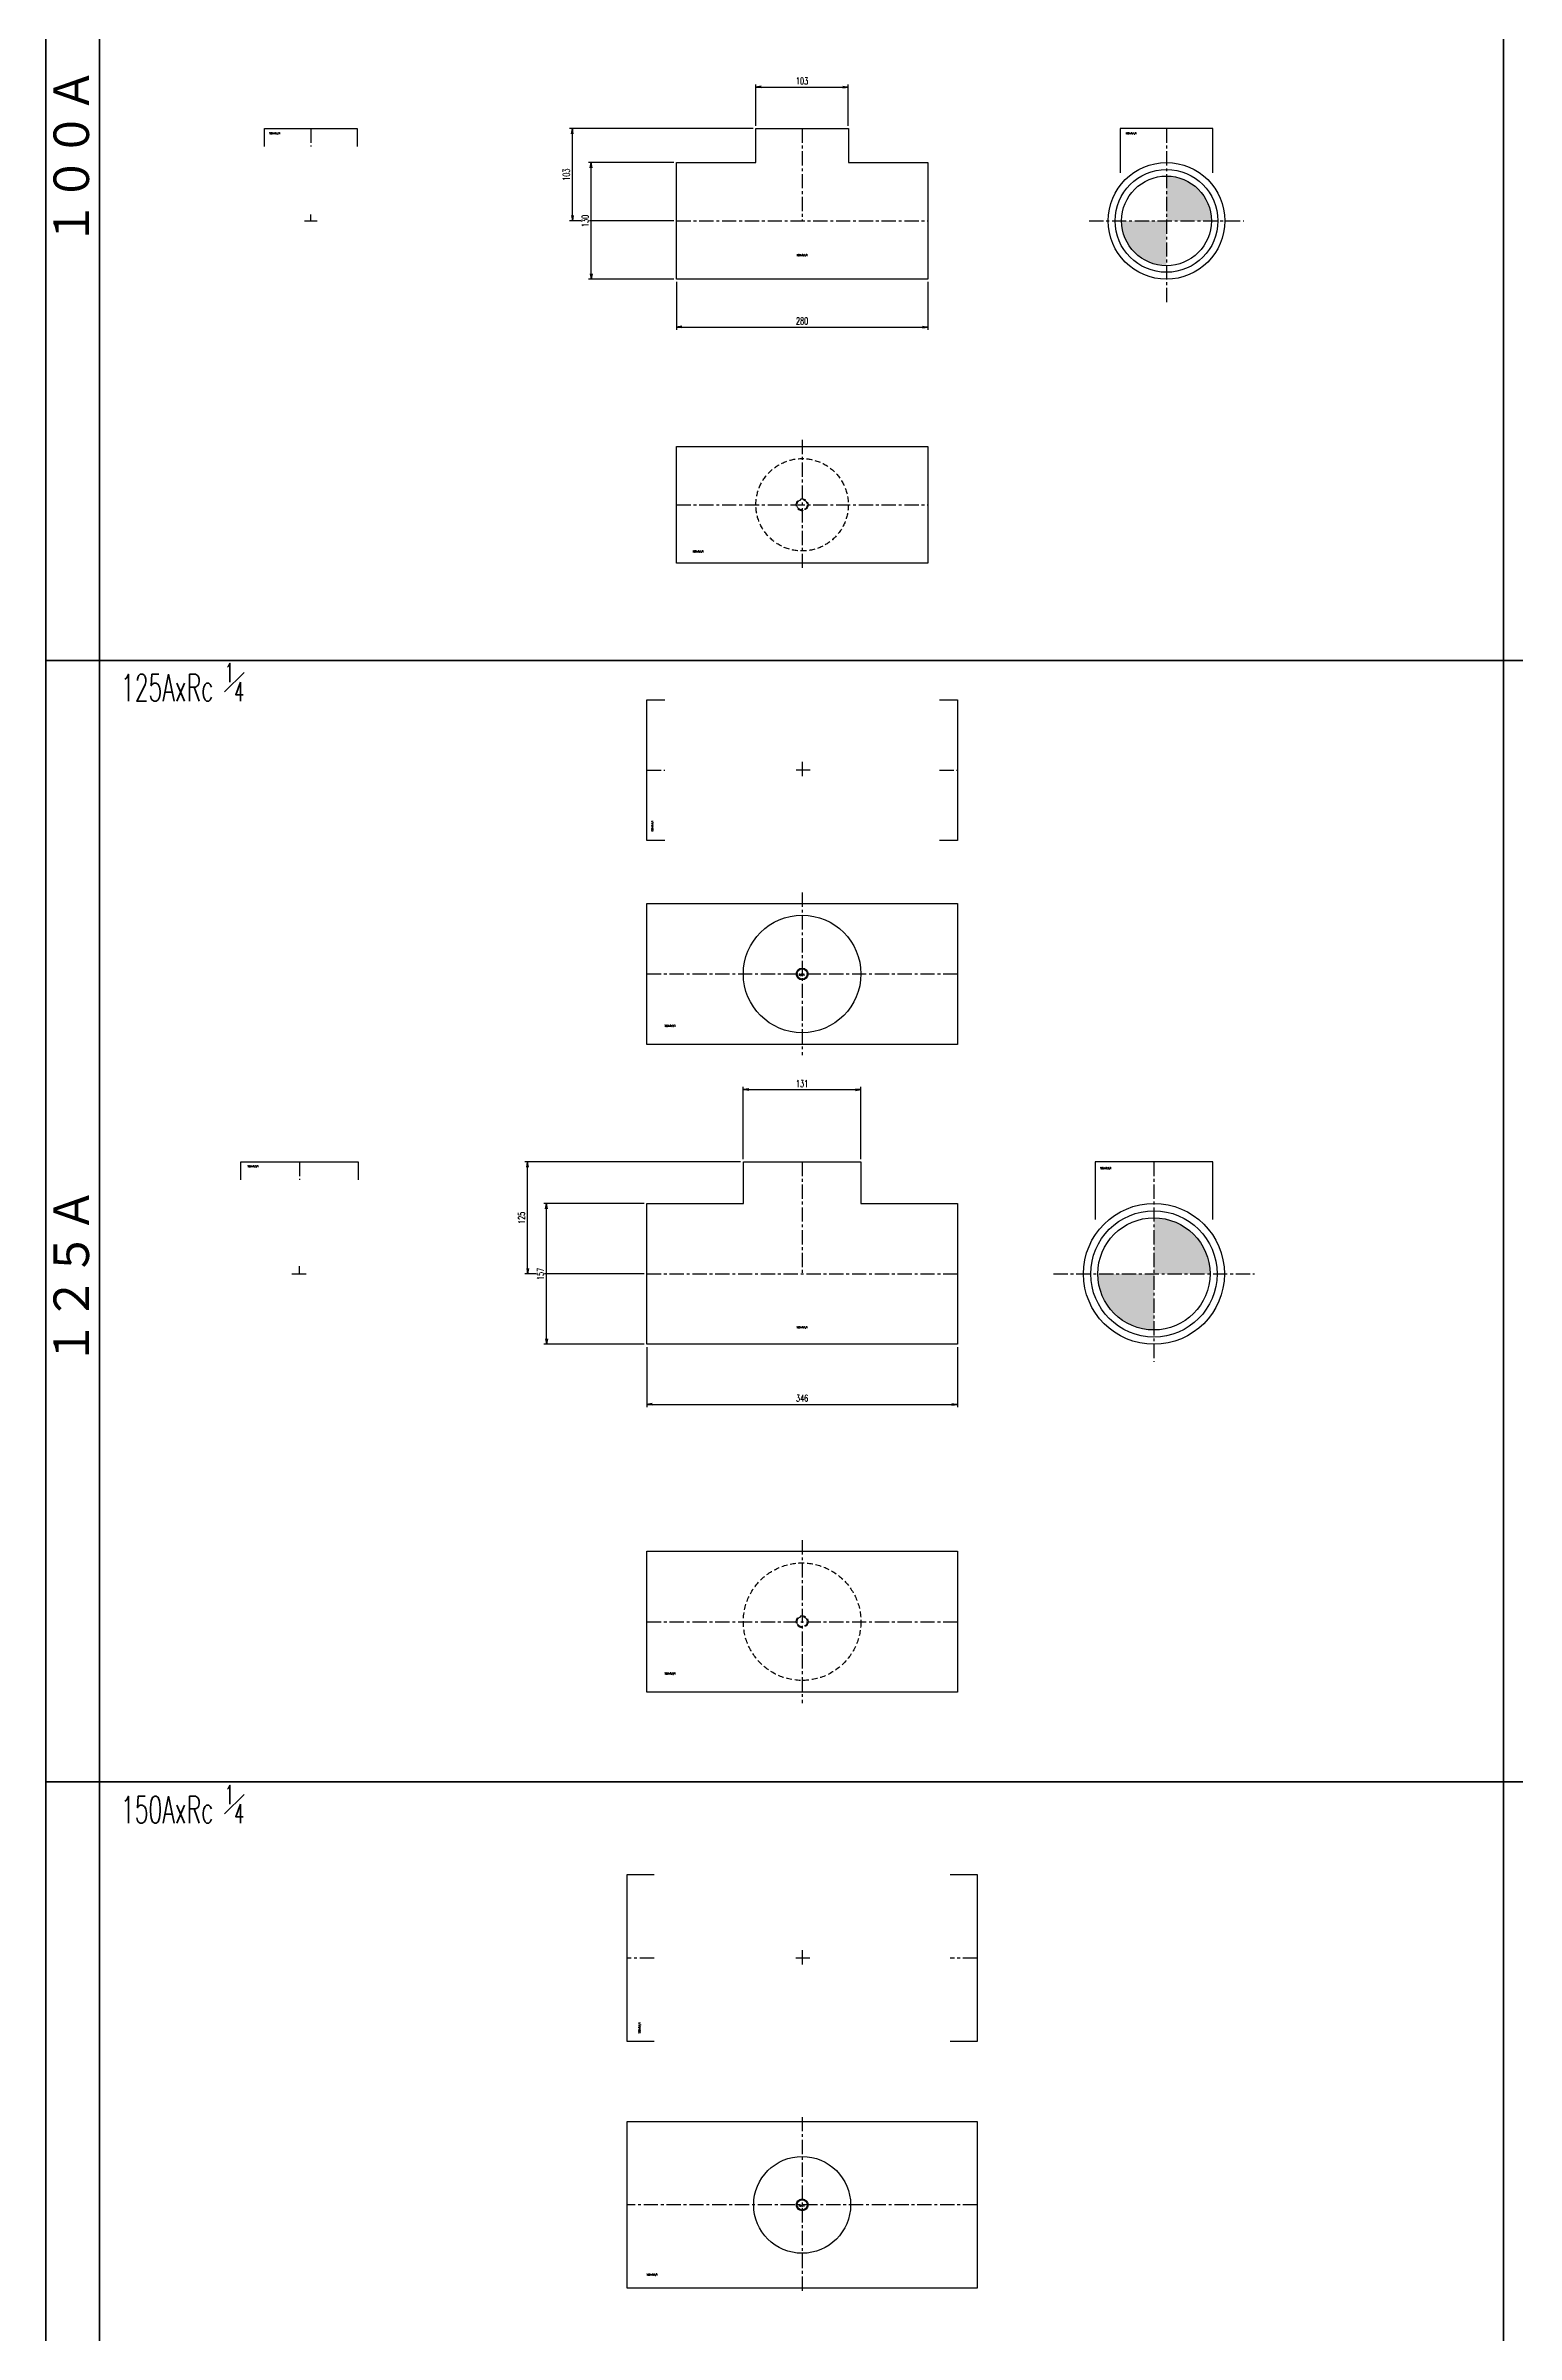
# Model space of a CAD drawing. Header units: millimetres. Extents: x 1711 to 90196, y -23291 to 8516.
# Drawn here: x 53483 to 55121, y -5618 to -3067 of the extents above; entities that cross this region are included whole.
import ezdxf
from ezdxf.enums import TextEntityAlignment as Align

# ---------------------------------------------------------------- set-up
doc = ezdxf.new("R2010")
doc.units = ezdxf.units.MM
doc.header["$PDMODE"] = 35
doc.linetypes.add('CENTER', pattern=[50.8, 31.75, -6.35, 6.35, -6.35])
doc.linetypes.add('HIDDEN', pattern=[9.525, 6.35, -3.175])
doc.layers.add('line', color=153, linetype='Continuous', lineweight=50)
for name, color, linetype in [('寸法', 2, 'Continuous'), ('配管-CVP', 4, 'Continuous'), ('＃配管（PVC)', 21, 'Continuous')]:
    doc.layers.add(name, color=color, linetype=linetype)
doc.styles.add('kpk', font='romans.shx', dxfattribs={"width": 0.7, "bigfont": 'extfont2.shx'})
doc.styles.get("Standard").update_dxf_attribs({"font": 'romans.shx', "bigfont": 'extfont.shx'})
doc.dimstyles.new('KPK-3', dxfattribs={"dimscale": 3, "dimtxt": 2.5, "dimasz": 2, "dimexe": 1, "dimexo": 1, "dimgap": 1, "dimtad": 3, "dimdec": 1, "dimdsep": 46, "dimtxsty": 'kpk', "dimblk": 'OPEN', "dimcen": 2.5, "dimclrd": 2, "dimclre": 2, "dimclrt": 4, "dimadec": 1, "dimazin": 2, "dimtfac": 1, "dimtdec": 1, "dimtmove": 0, "dimatfit": 2, "dimldrblk": 'OPEN', "dimfxl": 0, "dimlwd": -1, "dimlwe": -1, "dimarcsym": 0})

# ---------------------------------------------------------------- blocks, each defined once
blk = doc.blocks.new('_Open')
at = {"color": 0, "linetype": 'ByBlock', "lineweight": -2}
for p, q in [((-1, 0.17), (0, 0)), ((-1, -0.17), (0, 0)), ((0, 0), (-1, 0))]:
    blk.add_line(p, q, dxfattribs=at)
blk = doc.blocks.new('*D2274')
at = {"layer": 'Defpoints', "color": 0, "transparency": 16777216}
for p in [(54069.7, -3159.3), (54274.2, -3159.3), (54185.7, -3262.3)]:
    blk.add_point(p, dxfattribs=at)
at = {"layer": '寸法', "color": 2, "transparency": 16777216}
for p, q in [((54271.2, -3159.3), (54066.7, -3159.3)), ((54069.7, -3256.3), (54069.7, -3165.3)), ((54182.7, -3262.3), (54066.7, -3262.3))]:
    blk.add_line(p, q, dxfattribs=at)
at = {"layer": '寸法', "color": 2, "transparency": 16777216, "xscale": 6, "yscale": 6, "zscale": 6}
for p, rotation in [((54069.7, -3159.3), 90), ((54069.7, -3262.3), 270)]:
    blk.add_blockref('_Open', p, dxfattribs=dict(at, rotation=rotation))
at = {"layer": '寸法', "color": 4, "transparency": 16777216, "insert": (54063, -3210.8), "char_height": 7.5, "attachment_point": 5, "rotation": 90, "style": 'kpk', "bg_fill": 3, "box_fill_scale": 1.1, "bg_fill_color": 256, "bg_fill_true_color": 13158600, "bg_fill_transparency": 0}
blk.add_mtext('103', dxfattribs=at)
blk = doc.blocks.new('*D2275')
at = {"layer": 'Defpoints', "color": 0, "transparency": 16777216}
for p in [(54090.7, -3197.3), (54185.7, -3197.3), (54185.7, -3327.3)]:
    blk.add_point(p, dxfattribs=at)
at = {"layer": '寸法', "color": 2, "transparency": 16777216}
for p, q in [((54182.7, -3197.3), (54087.7, -3197.3)), ((54090.7, -3321.3), (54090.7, -3203.3)), ((54182.7, -3327.3), (54087.7, -3327.3))]:
    blk.add_line(p, q, dxfattribs=at)
at = {"layer": '寸法', "color": 2, "transparency": 16777216, "xscale": 6, "yscale": 6, "zscale": 6}
for p, rotation in [((54090.7, -3197.3), 90), ((54090.7, -3327.3), 270)]:
    blk.add_blockref('_Open', p, dxfattribs=dict(at, rotation=rotation))
at = {"layer": '寸法', "color": 4, "transparency": 16777216, "insert": (54084, -3262.3), "char_height": 7.5, "attachment_point": 5, "rotation": 90, "style": 'kpk', "bg_fill": 3, "box_fill_scale": 1.1, "bg_fill_color": 256, "bg_fill_true_color": 13158600, "bg_fill_transparency": 0}
blk.add_mtext('130', dxfattribs=at)
blk = doc.blocks.new('*D2276')
at = {"layer": 'Defpoints', "color": 0, "transparency": 16777216}
for p in [(54185.7, -3327.3), (54465.7, -3327.3), (54465.7, -3380.6)]:
    blk.add_point(p, dxfattribs=at)
at = {"layer": '寸法', "color": 2, "transparency": 16777216}
for p, q in [((54185.7, -3330.3), (54185.7, -3383.6)), ((54465.7, -3330.3), (54465.7, -3383.6)), ((54191.7, -3380.6), (54459.7, -3380.6))]:
    blk.add_line(p, q, dxfattribs=at)
at = {"layer": '寸法', "color": 2, "transparency": 16777216, "xscale": 6, "yscale": 6, "zscale": 6, "rotation": 180}
blk.add_blockref('_Open', (54185.7, -3380.6), dxfattribs=at)
at = {"layer": '寸法', "color": 2, "transparency": 16777216, "xscale": 6, "yscale": 6, "zscale": 6}
blk.add_blockref('_Open', (54465.7, -3380.6), dxfattribs=at)
at = {"layer": '寸法', "color": 4, "transparency": 16777216, "insert": (54325.7, -3373.9), "char_height": 7.5, "attachment_point": 5, "style": 'kpk', "bg_fill": 3, "box_fill_scale": 1.1, "bg_fill_color": 256, "bg_fill_true_color": 13158600, "bg_fill_transparency": 0}
blk.add_mtext('280', dxfattribs=at)
blk = doc.blocks.new('*D2277')
at = {"layer": 'Defpoints', "color": 0, "transparency": 16777216}
for p in [(54377.2, -3113.1), (54274.2, -3159.3), (54377.2, -3159.3)]:
    blk.add_point(p, dxfattribs=at)
at = {"layer": '寸法', "color": 2, "transparency": 16777216}
for p, q in [((54274.2, -3156.3), (54274.2, -3110.1)), ((54377.2, -3156.3), (54377.2, -3110.1)), ((54280.2, -3113.1), (54371.2, -3113.1))]:
    blk.add_line(p, q, dxfattribs=at)
at = {"layer": '寸法', "color": 2, "transparency": 16777216, "xscale": 6, "yscale": 6, "zscale": 6, "rotation": 180}
blk.add_blockref('_Open', (54274.2, -3113.1), dxfattribs=at)
at = {"layer": '寸法', "color": 2, "transparency": 16777216, "xscale": 6, "yscale": 6, "zscale": 6}
blk.add_blockref('_Open', (54377.2, -3113.1), dxfattribs=at)
at = {"layer": '寸法', "color": 4, "transparency": 16777216, "insert": (54325.7, -3106.3), "char_height": 7.5, "attachment_point": 5, "style": 'kpk', "bg_fill": 3, "box_fill_scale": 1.1, "bg_fill_color": 256, "bg_fill_true_color": 13158600, "bg_fill_transparency": 0}
blk.add_mtext('103', dxfattribs=at)
blk = doc.blocks.new('*D2278')
at = {"layer": 'Defpoints', "color": 0, "transparency": 16777216}
for p in [(54019.9, -4311.2), (54260.2, -4311.2), (54152.7, -4436.2)]:
    blk.add_point(p, dxfattribs=at)
at = {"layer": '寸法', "color": 2, "transparency": 16777216}
for p, q in [((54257.2, -4311.2), (54016.9, -4311.2)), ((54019.9, -4430.2), (54019.9, -4317.2)), ((54149.7, -4436.2), (54016.9, -4436.2))]:
    blk.add_line(p, q, dxfattribs=at)
at = {"layer": '寸法', "color": 2, "transparency": 16777216, "xscale": 6, "yscale": 6, "zscale": 6}
for p, rotation in [((54019.9, -4311.2), 90), ((54019.9, -4436.2), 270)]:
    blk.add_blockref('_Open', p, dxfattribs=dict(at, rotation=rotation))
at = {"layer": '寸法', "color": 4, "transparency": 16777216, "insert": (54013.1, -4373.7), "char_height": 7.5, "attachment_point": 5, "rotation": 90, "style": 'kpk', "bg_fill": 3, "box_fill_scale": 1.1, "bg_fill_color": 256, "bg_fill_true_color": 13158600, "bg_fill_transparency": 0}
blk.add_mtext('125', dxfattribs=at)
blk = doc.blocks.new('*D2279')
at = {"layer": 'Defpoints', "color": 0, "transparency": 16777216}
for p in [(54040.9, -4357.7), (54152.7, -4357.7), (54152.7, -4514.7)]:
    blk.add_point(p, dxfattribs=at)
at = {"layer": '寸法', "color": 2, "transparency": 16777216}
for p, q in [((54149.7, -4357.7), (54037.9, -4357.7)), ((54040.9, -4508.7), (54040.9, -4363.7)), ((54149.7, -4514.7), (54037.9, -4514.7))]:
    blk.add_line(p, q, dxfattribs=at)
at = {"layer": '寸法', "color": 2, "transparency": 16777216, "xscale": 6, "yscale": 6, "zscale": 6}
for p, rotation in [((54040.9, -4357.7), 90), ((54040.9, -4514.7), 270)]:
    blk.add_blockref('_Open', p, dxfattribs=dict(at, rotation=rotation))
at = {"layer": '寸法', "color": 4, "transparency": 16777216, "insert": (54034.1, -4436.2), "char_height": 7.5, "attachment_point": 5, "rotation": 90, "style": 'kpk', "bg_fill": 3, "box_fill_scale": 1.1, "bg_fill_color": 256, "bg_fill_true_color": 13158600, "bg_fill_transparency": 0}
blk.add_mtext('157', dxfattribs=at)
blk = doc.blocks.new('*D2280')
at = {"layer": 'Defpoints', "color": 0, "transparency": 16777216}
for p in [(54391.2, -4230.8), (54260.2, -4311.2), (54391.2, -4311.2)]:
    blk.add_point(p, dxfattribs=at)
at = {"layer": '寸法', "color": 2, "transparency": 16777216}
for p, q in [((54260.2, -4308.2), (54260.2, -4227.8)), ((54266.2, -4230.8), (54385.2, -4230.8)), ((54391.2, -4308.2), (54391.2, -4227.8))]:
    blk.add_line(p, q, dxfattribs=at)
at = {"layer": '寸法', "color": 2, "transparency": 16777216, "xscale": 6, "yscale": 6, "zscale": 6, "rotation": 180}
blk.add_blockref('_Open', (54260.2, -4230.8), dxfattribs=at)
at = {"layer": '寸法', "color": 2, "transparency": 16777216, "xscale": 6, "yscale": 6, "zscale": 6}
blk.add_blockref('_Open', (54391.2, -4230.8), dxfattribs=at)
at = {"layer": '寸法', "color": 4, "transparency": 16777216, "insert": (54325.7, -4224.1), "char_height": 7.5, "attachment_point": 5, "style": 'kpk', "bg_fill": 3, "box_fill_scale": 1.1, "bg_fill_color": 256, "bg_fill_true_color": 13158600, "bg_fill_transparency": 0}
blk.add_mtext('131', dxfattribs=at)
blk = doc.blocks.new('*D2281')
at = {"layer": 'Defpoints', "color": 0, "transparency": 16777216}
for p in [(54152.7, -4514.7), (54498.7, -4514.7), (54498.7, -4581.6)]:
    blk.add_point(p, dxfattribs=at)
at = {"layer": '寸法', "color": 2, "transparency": 16777216}
for p, q in [((54152.7, -4517.7), (54152.7, -4584.6)), ((54498.7, -4517.7), (54498.7, -4584.6)), ((54158.7, -4581.6), (54492.7, -4581.6))]:
    blk.add_line(p, q, dxfattribs=at)
at = {"layer": '寸法', "color": 2, "transparency": 16777216, "xscale": 6, "yscale": 6, "zscale": 6, "rotation": 180}
blk.add_blockref('_Open', (54152.7, -4581.6), dxfattribs=at)
at = {"layer": '寸法', "color": 2, "transparency": 16777216, "xscale": 6, "yscale": 6, "zscale": 6}
blk.add_blockref('_Open', (54498.7, -4581.6), dxfattribs=at)
at = {"layer": '寸法', "color": 4, "transparency": 16777216, "insert": (54325.7, -4574.8), "char_height": 7.5, "attachment_point": 5, "style": 'kpk', "bg_fill": 3, "box_fill_scale": 1.1, "bg_fill_color": 256, "bg_fill_true_color": 13158600, "bg_fill_transparency": 0}
blk.add_mtext('346', dxfattribs=at)
blk = doc.blocks.new('A$Cb0ec0105')
at = {"layer": 'line'}
for p, q in [((0, 0), (0, -9662.3)), ((60, 0), (60, -9662.3)), ((1624.4, -9662.3), (1624.4, -100))]:
    blk.add_line(p, q, dxfattribs=at)
for points in [[(0, -5360), (2414, -5360), (3514, -5360), (4614, -5360), (5714, -5360), (6814, -5360), (7914, -5360), (7974, -5360), (9074, -5360), (10174, -5360), (11274, -5360), (12374, -5360), (13681.8, -5360)], [(0, -6610), (2414, -6610), (3514, -6610), (4614, -6610), (5714, -6610), (6814, -6610), (7914, -6610), (7974, -6610), (9074, -6610), (10174, -6610), (11274, -6610), (12374, -6610), (13681.8, -6610)]]:
    blk.add_lwpolyline(points, dxfattribs=at)
at = {"layer": 'line', "char_height": 45, "attachment_point": 5, "rotation": 90}
for s, insert in [('１００Ａ', (30, -4798.4)), ('１２５Ａ', (30, -6046.7))]:
    blk.add_mtext(s, dxfattribs=dict(at, insert=insert))
at = {"layer": 'line', "char_height": 30, "attachment_point": 4}
for s, insert in [('{\\W0.6;125AxRc \\H0.7x;\\S1#4;}', (83.6, -5384.2)), ('{\\W0.6;150AxRc \\H0.7x;\\S1#4;}', (83.6, -6635))]:
    blk.add_mtext(s, dxfattribs=dict(at, insert=insert))
blk = doc.blocks.new('100AxRc1／4-ねじ付BT『Ｔ型』-正面')
at = {"layer": '＃配管（PVC)', "color": 2, "linetype": 'CENTER', "ltscale": 0.5}
for p, q in [((0, 103), (0, 0)), ((-140, 0), (140, 0))]:
    blk.add_line(p, q, dxfattribs=at)
at = {"layer": '＃配管（PVC)', "color": 0, "linetype": 'ByBlock'}
blk.add_lwpolyline([(-140, 65), (-51.5, 65), (-51.5, 103), (51.5, 103), (51.5, 65), (140, 65), (140, -65), (-140, -65)], close=True, dxfattribs=at)
at = {"layer": 'Defpoints', "color": 6, "style": 'kpk', "width": 0.6}
blk.add_text('100AxRc1/4', height=2, dxfattribs=at).set_placement((0, -37.2), align=Align.TOP_CENTER)
blk = doc.blocks.new('100AxRc1／4-ねじ付BT『Ｔ型-下面')
at = {"layer": '＃配管（PVC)', "color": 2, "linetype": 'CENTER', "ltscale": 0.5}
blk.add_line((0, 72.5), (0, -72.5), dxfattribs=at)
at = {"layer": '＃配管（PVC)', "color": 0, "linetype": 'ByBlock'}
blk.add_lwpolyline([(140, 65), (140, -65), (-140, -65), (-140, 65)], close=True, dxfattribs=at)
at = {"layer": '＃配管（PVC)', "color": 2, "linetype": 'CENTER', "ltscale": 0.5}
blk.add_lwpolyline([(-140, 0), (140, 0)], dxfattribs=at)
at = {"layer": '＃配管（PVC)', "color": 252, "linetype": 'HIDDEN'}
for radius in [51.5, 5.72]:
    blk.add_circle((0, 0), radius, dxfattribs=at)
at = {"layer": '＃配管（PVC)', "color": 42, "linetype": 'HIDDEN'}
blk.add_circle((0, 0), 6.58, dxfattribs=at)
at = {"layer": 'Defpoints', "color": 6, "style": 'kpk', "width": 0.6}
blk.add_text('100AxRc1/4', height=2, dxfattribs=at).set_placement((-115.9, -51), align=Align.TOP_CENTER)
blk = doc.blocks.new('100AxRc1／4-ねじ付BT『Ｔ型』-側面')
at = {"layer": '＃配管（PVC)'}
h = blk.add_hatch(color=252, dxfattribs=at)
h.dxf.hatch_style = 1
h.paths.add_polyline_path([(50, 0, 0.414214), (0, 50), (0, 0)])
h.paths.add_polyline_path([(0, 0), (-50, 0, 0.414214), (0, -50)])
at = {"layer": '＃配管（PVC)', "color": 2, "linetype": 'CENTER', "ltscale": 0.5}
for p, q in [((0, 103), (0, -90.5)), ((-86.1, 0), (86.1, 0))]:
    blk.add_line(p, q, dxfattribs=at)
at = {"layer": '＃配管（PVC)', "color": 0, "linetype": 'ByBlock'}
blk.add_lwpolyline([(51.5, 53.5), (51.5, 103), (-51.5, 103), (-51.5, 53.5)], dxfattribs=at)
for radius in [65, 57.3, 50]:
    blk.add_circle((0, 0), radius, dxfattribs=at)
at = {"layer": 'Defpoints', "color": 6, "style": 'kpk', "width": 0.6}
blk.add_text('100AxRc1/4', height=2, dxfattribs=at).set_placement((-39.4, 98.5), align=Align.TOP_CENTER)
blk = doc.blocks.new('100AxRc1／4-ねじ付BT『Ｔ型』-半(側面)')
at = {"layer": '＃配管（PVC)', "color": 2, "linetype": 'CENTER', "ltscale": 0.5}
for p, q in [((0, 103), (0, 83)), ((-7, 0), (7, 0)), ((0, 0), (0, 7))]:
    blk.add_line(p, q, dxfattribs=at)
at = {"layer": '＃配管（PVC)', "color": 0, "linetype": 'ByBlock'}
blk.add_lwpolyline([(-51.5, 83), (-51.5, 103), (51.5, 103), (51.5, 83)], dxfattribs=at)
at = {"layer": 'Defpoints', "color": 6, "style": 'kpk', "width": 0.6}
blk.add_text('100AxRc1/4', height=2, dxfattribs=at).set_placement((-40.3, 98.7), align=Align.TOP_CENTER)
blk = doc.blocks.new('125AxRc1／4-ねじ付BT『Ｔ型』-正面')
at = {"layer": '＃配管（PVC)', "color": 2, "linetype": 'CENTER', "ltscale": 0.5}
for p, q in [((0, 125), (0, 0)), ((-173, 0), (173, 0))]:
    blk.add_line(p, q, dxfattribs=at)
at = {"layer": '＃配管（PVC)', "color": 0, "linetype": 'ByBlock'}
blk.add_lwpolyline([(-173, 78.5), (-65.5, 78.5), (-65.5, 125), (65.5, 125), (65.5, 78.5), (173, 78.5), (173, -78.5), (-173, -78.5)], close=True, dxfattribs=at)
at = {"layer": 'Defpoints', "color": 6, "style": 'kpk', "width": 0.6}
blk.add_text('125AxRc1/4', height=2, dxfattribs=at).set_placement((0, -58.5), align=Align.TOP_CENTER)
blk = doc.blocks.new('125AxRc1／4-ねじ付BT『Ｔ型』-上面')
at = {"layer": '＃配管（PVC)', "color": 2, "linetype": 'CENTER', "ltscale": 0.5}
blk.add_line((0, 90.7), (0, -90.7), dxfattribs=at)
at = {"layer": '＃配管（PVC)', "color": 0, "linetype": 'ByBlock'}
blk.add_lwpolyline([(173, 78.5), (173, -78.5), (-173, -78.5), (-173, 78.5)], close=True, dxfattribs=at)
at = {"layer": '＃配管（PVC)', "color": 2, "linetype": 'CENTER', "ltscale": 0.5}
blk.add_lwpolyline([(-173, 0), (173, 0)], dxfattribs=at)
at = {"layer": '＃配管（PVC)', "color": 0, "linetype": 'ByBlock'}
for radius in [65.5, 5.72]:
    blk.add_circle((0, 0), radius, dxfattribs=at)
at = {"layer": '＃配管（PVC)', "color": 42, "linetype": 'ByBlock'}
blk.add_circle((0, 0), 6.58, dxfattribs=at)
at = {"layer": 'Defpoints', "color": 6, "style": 'kpk', "width": 0.6}
for s, p in [('Rc1/4 ', (0, 0)), ('125AxRc1/4', (-147.2, -56.8))]:
    blk.add_text(s, height=2, dxfattribs=at).set_placement(p, align=Align.TOP_CENTER)
blk = doc.blocks.new('125AxRc1／4-ねじ付BT『Ｔ型』-下面')
at = {"layer": '＃配管（PVC)', "color": 2, "linetype": 'CENTER', "ltscale": 0.5}
blk.add_line((0, 90.7), (0, -90.7), dxfattribs=at)
at = {"layer": '＃配管（PVC)', "color": 0, "linetype": 'ByBlock'}
blk.add_lwpolyline([(173, 78.5), (173, -78.5), (-173, -78.5), (-173, 78.5)], close=True, dxfattribs=at)
at = {"layer": '＃配管（PVC)', "color": 2, "linetype": 'CENTER', "ltscale": 0.5}
blk.add_lwpolyline([(-173, 0), (173, 0)], dxfattribs=at)
at = {"layer": '＃配管（PVC)', "color": 252, "linetype": 'HIDDEN'}
for radius in [65.5, 5.72]:
    blk.add_circle((0, 0), radius, dxfattribs=at)
at = {"layer": '＃配管（PVC)', "color": 42, "linetype": 'HIDDEN'}
blk.add_circle((0, 0), 6.58, dxfattribs=at)
at = {"layer": 'Defpoints', "color": 6, "style": 'kpk', "width": 0.6}
blk.add_text('125AxRc1/4', height=2, dxfattribs=at).set_placement((-147.2, -56.8), align=Align.TOP_CENTER)
blk = doc.blocks.new('125AxRc1／4-ねじ付BT『Ｔ型』-側面')
at = {"layer": '＃配管（PVC)'}
h = blk.add_hatch(color=252, dxfattribs=at)
h.dxf.hatch_style = 1
h.paths.add_polyline_path([(0, 62.5), (0, 0), (62.5, 0, 0.414214)])
h.paths.add_polyline_path([(0, 0), (-62.5, 0, 0.414214), (0, -62.5)])
at = {"layer": '＃配管（PVC)', "color": 2, "linetype": 'CENTER', "ltscale": 0.5}
for p, q in [((0, 125), (0, -98)), ((-111.9, 0), (111.9, 0))]:
    blk.add_line(p, q, dxfattribs=at)
at = {"layer": '＃配管（PVC)', "color": 0, "linetype": 'ByBlock'}
blk.add_lwpolyline([(65.5, 60.8), (65.5, 125), (-65.5, 125), (-65.5, 60.8)], dxfattribs=at)
for radius in [78.5, 70.4, 62.5]:
    blk.add_circle((0, 0), radius, dxfattribs=at)
at = {"layer": 'Defpoints', "color": 6, "style": 'kpk', "width": 0.6}
blk.add_text('125AxRc1/4', height=2, dxfattribs=at).set_placement((-53.7, 118.8), align=Align.TOP_CENTER)
blk = doc.blocks.new('125AxRc1／4-ねじ付BT『Ｔ型』-半(側面)')
at = {"layer": '＃配管（PVC)', "color": 2, "linetype": 'CENTER', "ltscale": 0.5}
for p, q in [((0, 125), (0, 105)), ((-8.6, 0), (8.7, 0)), ((0, 0), (0, 8.7))]:
    blk.add_line(p, q, dxfattribs=at)
at = {"layer": '＃配管（PVC)', "color": 0, "linetype": 'ByBlock'}
blk.add_lwpolyline([(-65.5, 105), (-65.5, 125), (65.5, 125), (65.5, 105)], dxfattribs=at)
at = {"layer": 'Defpoints', "color": 6, "style": 'kpk', "width": 0.6}
blk.add_text('125AxRc1/4', height=2, dxfattribs=at).set_placement((-51.8, 121), align=Align.TOP_CENTER)
blk = doc.blocks.new('125AxRc1／4-ねじ付BT『Ｔ型』-半(上下)')
at = {"layer": '＃配管（PVC)', "color": 2, "linetype": 'CENTER', "ltscale": 0.5}
for p, q in [((9.1, 0), (-9.1, 0)), ((0, 9.1), (0, -9.1))]:
    blk.add_line(p, q, dxfattribs=at)
at = {"layer": '＃配管（PVC)', "color": 0, "linetype": 'ByBlock'}
for points in [[(-153, -78.5), (-173, -78.5), (-173, 78.5), (-153, 78.5)], [(153, 78.5), (173, 78.5), (173, -78.5), (153, -78.5)]]:
    blk.add_lwpolyline(points, dxfattribs=at)
at = {"layer": '＃配管（PVC)', "color": 2, "linetype": 'CENTER', "ltscale": 0.5}
for points in [[(153, 0), (173, 0)], [(-173, 0), (-153, 0)]]:
    blk.add_lwpolyline(points, dxfattribs=at)
at = {"layer": 'Defpoints', "color": 6, "style": 'kpk', "width": 0.6}
blk.add_text('125AxRc1/4', height=2, rotation=90, dxfattribs=at).set_placement((-167.8, -62.5), align=Align.TOP_CENTER)
blk = doc.blocks.new('150AxRc1／4-ねじ付BT『Ｔ型』-上面')
at = {"layer": '＃配管（PVC)', "color": 2, "linetype": 'CENTER', "ltscale": 0.5}
for p, q in [((0, 97.9), (0, -97.9)), ((195, 0), (-195, 0))]:
    blk.add_line(p, q, dxfattribs=at)
at = {"layer": '＃配管（PVC)', "color": 0, "linetype": 'ByBlock'}
blk.add_lwpolyline([(195, 93), (195, -93), (-195, -93), (-195, 93)], close=True, dxfattribs=at)
for radius in [54, 5.72]:
    blk.add_circle((0, 0), radius, dxfattribs=at)
at = {"layer": '＃配管（PVC)', "color": 42, "linetype": 'ByBlock'}
blk.add_circle((0, 0), 6.58, dxfattribs=at)
at = {"layer": 'Defpoints', "color": 6, "style": 'kpk', "width": 0.6}
for s, p in [('Rc1/4 ', (0, 0)), ('150AxRc1/4', (-167.1, -76.7))]:
    blk.add_text(s, height=2, dxfattribs=at).set_placement(p, align=Align.TOP_CENTER)
blk = doc.blocks.new('150AxRc1／4-ねじ付BT『Ｔ型』-半(上下)')
at = {"layer": '＃配管（PVC)', "color": 2, "linetype": 'CENTER', "ltscale": 0.5}
for p, q in [((8.7, 0), (-8.7, 0)), ((0, 8.7), (0, -8.7)), ((195, 0), (165, 0)), ((-165, 0), (-195, 0))]:
    blk.add_line(p, q, dxfattribs=at)
at = {"layer": '＃配管（PVC)', "color": 0, "linetype": 'ByBlock'}
for points in [[(-165, -93), (-195, -93), (-195, 93), (-165, 93)], [(165, 93), (195, 93), (195, -93), (165, -93)]]:
    blk.add_lwpolyline(points, dxfattribs=at)
at = {"layer": 'Defpoints', "color": 6, "style": 'kpk', "width": 0.6}
blk.add_text('150AxRc1/4', height=2, rotation=90, dxfattribs=at).set_placement((-182.2, -78), align=Align.TOP_CENTER)

msp = doc.modelspace()

# ---------------------------------------------------------------- block references
at = {"layer": '配管-CVP'}
for name, p in [('100AxRc1／4-ねじ付BT『Ｔ型』-半(側面)', (53778.2996, -3262.2968)), ('100AxRc1／4-ねじ付BT『Ｔ型』-側面', (54731.7377, -3262.2968)), ('100AxRc1／4-ねじ付BT『Ｔ型-下面', (54325.7327, -3578.798)), ('125AxRc1／4-ねじ付BT『Ｔ型』-半(上下)', (54325.7327, -3874.6159)), ('125AxRc1／4-ねじ付BT『Ｔ型』-上面', (54325.7327, -4101.8264)), ('125AxRc1／4-ねじ付BT『Ｔ型』-半(側面)', (53765.6708, -4436.1858)), ('125AxRc1／4-ねじ付BT『Ｔ型』-側面', (54717.7377, -4436.1858)), ('125AxRc1／4-ねじ付BT『Ｔ型』-下面', (54325.7327, -4823.895)), ('150AxRc1／4-ねじ付BT『Ｔ型』-半(上下)', (54325.7327, -5198.8647)), ('150AxRc1／4-ねじ付BT『Ｔ型』-上面', (54325.7327, -5474.0422))]:
    msp.add_blockref(name, p, dxfattribs=at)

# ---------------------------------------------------------------- dimensions: what is measured, and where the dimension line sits
at = {"layer": '寸法'}
for base, p1, p2, picture, middle in [((54069.7124, -3159.2968), (54185.7327, -3262.2968), (54274.2327, -3159.2968), '*D2274', (54062.9624, -3210.7968)), ((54019.8779, -4311.1858), (54152.7327, -4436.1858), (54260.2327, -4311.1858), '*D2278', (54013.1279, -4373.6858))]:
    dim = msp.add_linear_dim(base=base, p1=p1, p2=p2, angle=90, dimstyle='KPK-3', dxfattribs=at)
    dim.commit()
    dim.dimension.update_dxf_attribs({"geometry": picture, "text_midpoint": middle})

# ---------------------------------------------------------------- next in the draw order: dimensions: what is measured, and where the dimension line sits
for base, p1, p2, picture, middle in [((54377.2327, -3113.0921), (54274.2327, -3159.2968), (54377.2327, -3159.2968), '*D2277', (54325.7327, -3106.3421)), ((54391.2327, -4230.8387), (54260.2327, -4311.1858), (54391.2327, -4311.1858), '*D2280', (54325.7327, -4224.0887))]:
    dim = msp.add_linear_dim(base=base, p1=p1, p2=p2, dimstyle='KPK-3', dxfattribs=at)
    dim.commit()
    dim.dimension.update_dxf_attribs({"geometry": picture, "text_midpoint": middle})
for base, p1, p2, picture, middle in [((54090.7124, -3197.2968), (54185.7327, -3327.2968), (54185.7327, -3197.2968), '*D2275', (54083.9624, -3262.2968)), ((54040.8779, -4357.6858), (54152.7327, -4514.6858), (54152.7327, -4357.6858), '*D2279', (54034.1279, -4436.1858))]:
    dim = msp.add_linear_dim(base=base, p1=p1, p2=p2, angle=90, dimstyle='KPK-3', dxfattribs=at)
    dim.commit()
    dim.dimension.update_dxf_attribs({"geometry": picture, "text_midpoint": middle})

# ---------------------------------------------------------------- next in the draw order: dimensions: what is measured, and where the dimension line sits
for base, p1, p2, picture, middle in [((54465.7327, -3380.6273), (54185.7327, -3327.2968), (54465.7327, -3327.2968), '*D2276', (54325.7327, -3373.8773)), ((54498.7327, -4581.5979), (54152.7327, -4514.6858), (54498.7327, -4514.6858), '*D2281', (54325.7327, -4574.8479))]:
    dim = msp.add_linear_dim(base=base, p1=p1, p2=p2, dimstyle='KPK-3', dxfattribs=at)
    dim.commit()
    dim.dimension.update_dxf_attribs({"geometry": picture, "text_midpoint": middle})

# ---------------------------------------------------------------- next in the draw order: block references
at = {"layer": 'line'}
msp.add_blockref('A$Cb0ec0105', (53482.959, 1607.5677), dxfattribs=at)
at = {"layer": '配管-CVP'}
for name, p in [('100AxRc1／4-ねじ付BT『Ｔ型』-正面', (54325.7327, -3262.2968)), ('125AxRc1／4-ねじ付BT『Ｔ型』-正面', (54325.7327, -4436.1858))]:
    msp.add_blockref(name, p, dxfattribs=at)

doc.saveas('drawing.dxf')
